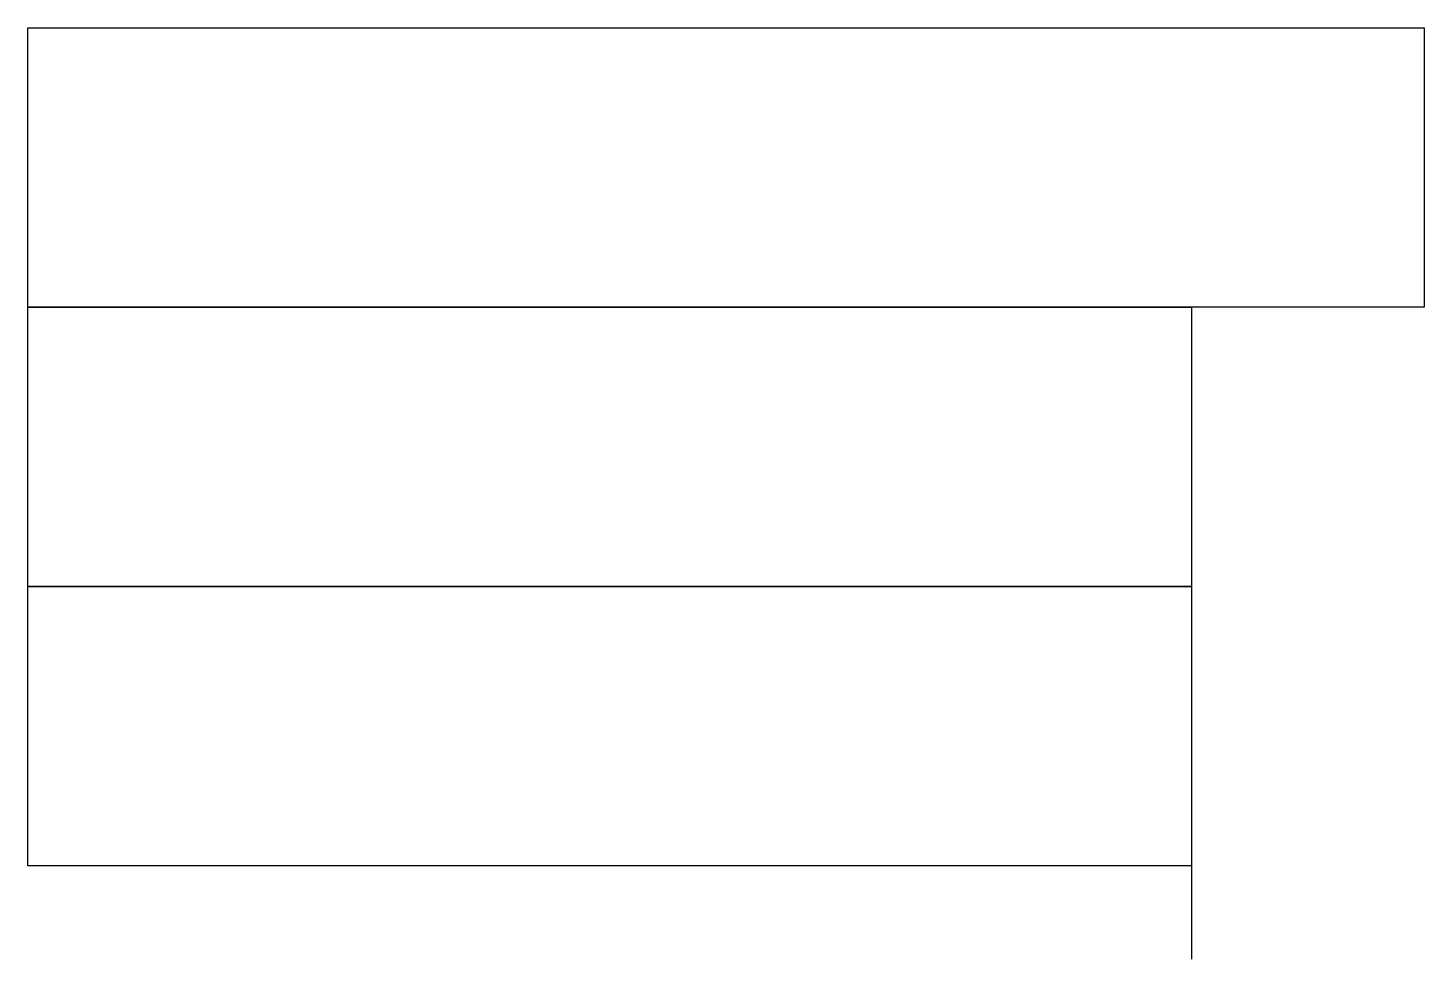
# Model space of a CAD drawing. Header units: millimetres. Extents: x 0 to 600, y -400 to 0.
import ezdxf

# ---------------------------------------------------------------- set-up
doc = ezdxf.new("R2010")
doc.units = ezdxf.units.MM
doc.layers.get('0').update_dxf_attribs({"linetype": 'CONTINUOUS'})

msp = doc.modelspace()

# ---------------------------------------------------------------- linework, layer by layer
for p, q in [((0, 0), (600, 0)), ((0, -120), (0, 0)), ((600, 0), (600, -120)), ((600, -120), (0, -120)), ((0, -120), (500, -120)), ((0, -240), (0, -120)), ((500, -120), (500, -240)), ((500, -240), (0, -240)), ((0, -240), (500, -240)), ((0, -360), (0, -240)), ((500, -240), (500, -360)), ((500, -360), (0, -360)), ((500, -360), (500, -400))]:
    msp.add_line(p, q)

doc.saveas('drawing.dxf')
